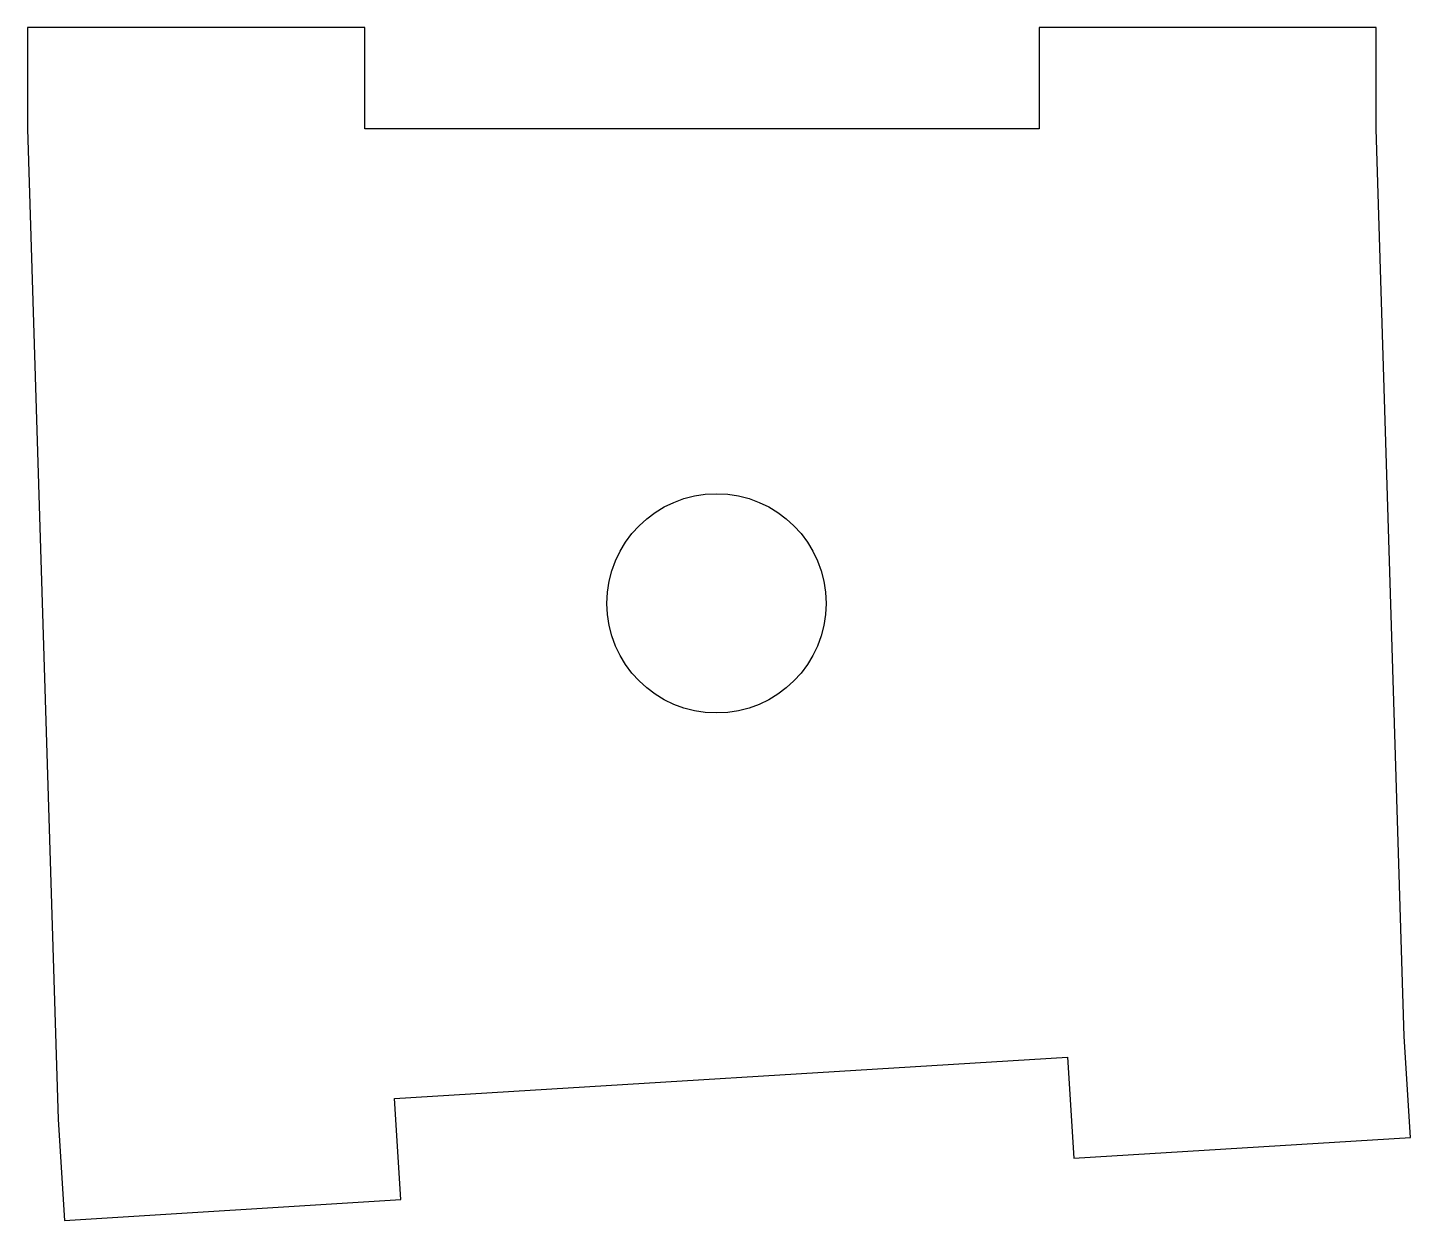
# Model space of a CAD drawing. Header units: millimetres. Extents: x -153.9 to -112.8, y -32.4 to 3.
import ezdxf

# ---------------------------------------------------------------- set-up
doc = ezdxf.new("R2010")
doc.units = ezdxf.units.MM
doc.layers.get('0').update_dxf_attribs({"linetype": 'CONTINUOUS'})

msp = doc.modelspace()

# ---------------------------------------------------------------- linework, layer by layer
msp.add_lwpolyline([(-142.785, -31.75), (-142.97, -28.756), (-123.007, -27.525), (-122.823, -30.52), (-112.842, -29.905), (-113.026, -26.91), (-113.855, 0), (-113.855, 3), (-123.855, 3), (-123.855, 0), (-143.855, 0), (-143.855, 3), (-153.855, 3), (-153.855, 0), (-152.951, -29.371), (-152.766, -32.365)], close=True)
msp.add_circle((-133.422, -14.07), 3.25)

doc.saveas('drawing.dxf')
